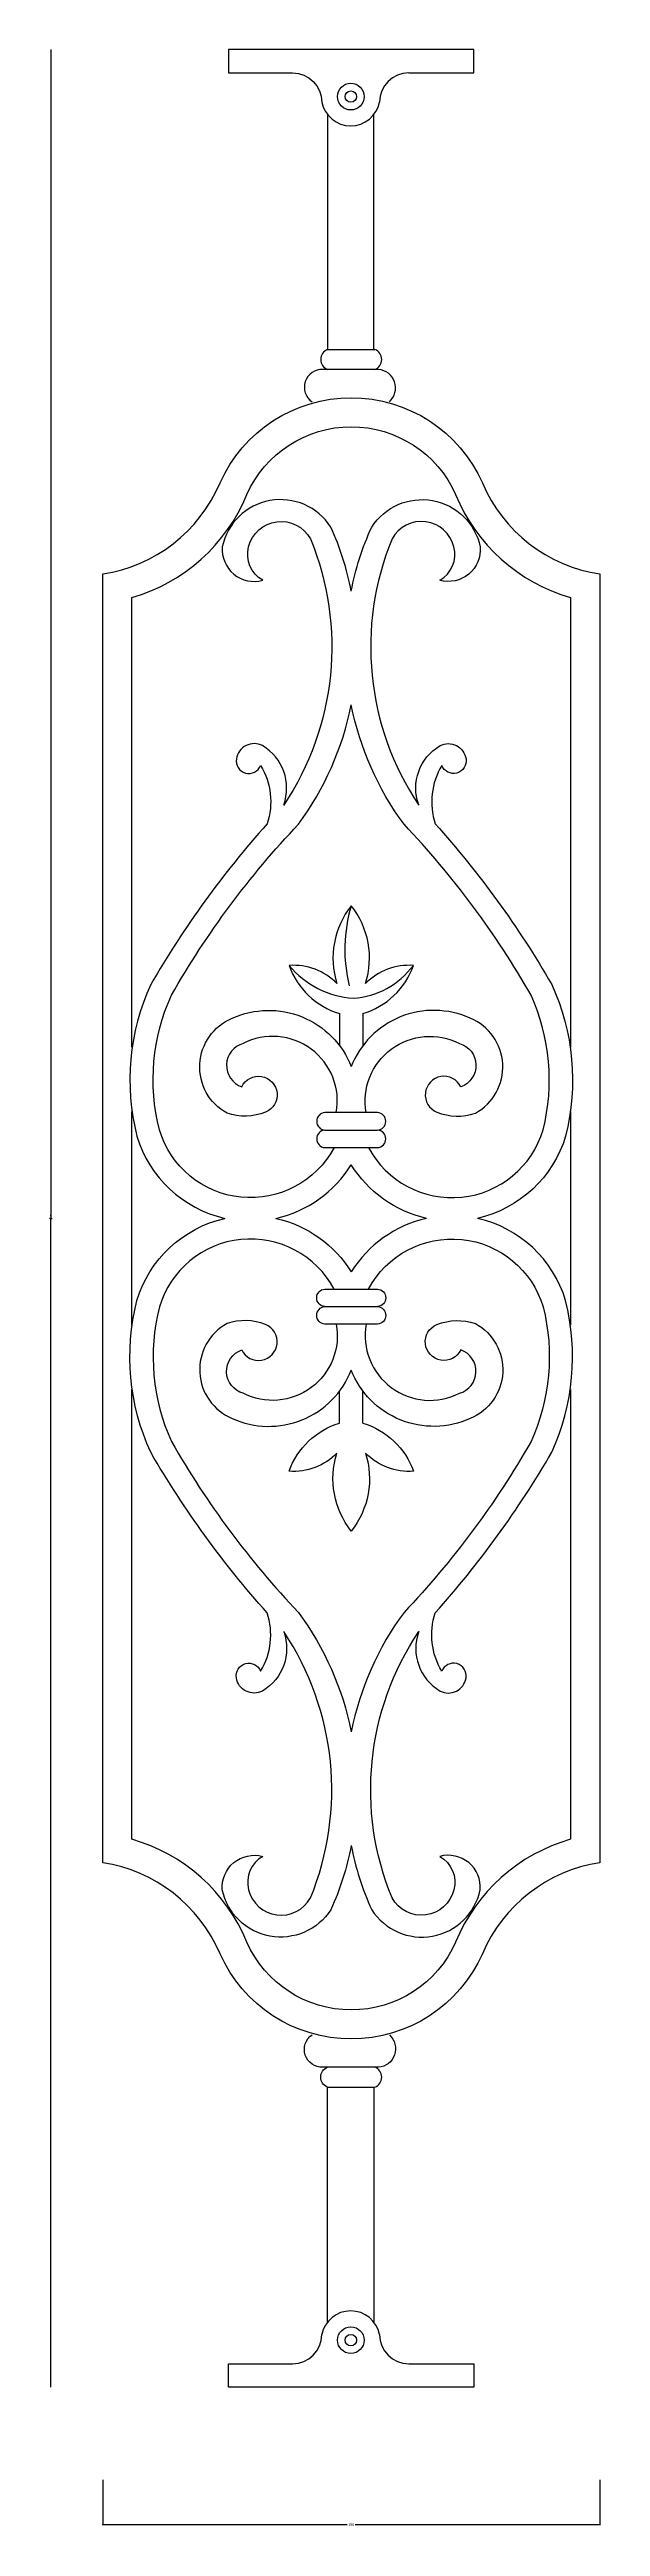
# Model space of a CAD drawing. Header units: metres. Extents: x 1526 to 1738, y 2510 to 3464.
import ezdxf

# ---------------------------------------------------------------- set-up
doc = ezdxf.new("R2010")
doc.units = ezdxf.units.M
for name, color, linetype in [('3', 3, 'Continuous'), ('4', 4, 'Continuous'), ('7', 7, 'Continuous')]:
    doc.layers.add(name, color=color, linetype=linetype)
doc.dimstyles.get("Standard").update_dxf_attribs({"dimtxt": 2.5, "dimasz": 2.5, "dimexe": 1.25, "dimexo": 0.625, "dimtad": 1, "dimcen": 2.5, "dimazin": 3, "dimtfac": 1, "dimtmove": 0, "dimatfit": 3})

# ---------------------------------------------------------------- blocks, each defined once
blk = doc.blocks.new('*D1')
for p, q in [((1526.23, 3463.69), (1526.23, 3013.69)), ((1525.98, 3013.69), (1525.73, 3013.69)), ((1526.23, 2563.69), (1526.23, 3013.69)), ((1526.23, 3013.69), (1526.23, 3013.69)), ((1526.48, 3013.69), (1526.73, 3013.69))]:
    blk.add_line(p, q)
at = {"layer": 'Defpoints'}
for p in [(1526.23, 3463.69), (1526.23, 3013.69), (1526.23, 2563.69)]:
    blk.add_point(p, dxfattribs=at)
at = {"layer": '3', "insert": (1526.23, 3014.815), "char_height": 1, "attachment_point": 5}
blk.add_mtext('0', dxfattribs=at)
blk = doc.blocks.new('*D2')
for p, q in [((1546.16, 2527.97), (1546.16, 2510.72)), ((1737.41, 2527.97), (1737.41, 2510.72)), ((1640.285, 2510.72), (1545.91, 2510.72)), ((1737.66, 2510.72), (1643.285, 2510.72))]:
    blk.add_line(p, q)
at = {"layer": 'Defpoints'}
for p in [(1546.16, 2527.97), (1737.41, 2527.97), (1737.41, 2510.72)]:
    blk.add_point(p, dxfattribs=at)
at = {"layer": '3', "insert": (1641.785, 2510.72), "char_height": 1, "attachment_point": 5}
blk.add_mtext('190', dxfattribs=at)

msp = doc.modelspace()

# ---------------------------------------------------------------- linework, layer by layer
at = {"layer": '3'}
for centre in [(1641.63, 3445.58), (1641.63, 2581.8)]:
    msp.add_circle(centre, 2.18, dxfattribs=at)
for centre, radius, start, end in [((1698.38, 3117.21), 59.05, 163.41, 193.74), ((1644.61, 3133.04), 34.6, 219.45, 266.64), ((1640.61, 3129.65), 31.22, 273.62, 323.43)]:
    msp.add_arc(centre, radius, start, end, dxfattribs=at)
at = {"layer": '4'}
for p, q in [((1632.7, 3348.19), (1650.87, 3348.19)), ((1637.29, 3092.54), (1637.29, 3080.19)), ((1646.29, 3092.54), (1646.29, 3080.19)), ((1637.29, 2934.84), (1637.29, 2947.19)), ((1646.29, 2934.84), (1646.29, 2947.19)), ((1632.7, 2679.19), (1650.87, 2679.19))]:
    msp.add_line(p, q, dxfattribs=at)
for points in [[(1663.97, 3454.69), (1688.97, 3454.69), (1688.97, 3463.69), (1594.61, 3463.69), (1594.61, 3454.69), (1619.2, 3454.69, -0.41), (1630.45, 3443.44)], [(1632.7, 3438.61), (1632.7, 3348.19, 0.69), (1632.7, 3340.49)], [(1656.45, 3328.09, 0.67), (1652.21, 3340.49), (1630.89, 3340.49, 0.76), (1626.77, 3328.03)], [(1557.41, 3079.55), (1557.41, 3252.76, 0.23), (1601.64, 3292.36, -0.65), (1681.94, 3292.36, 0.23), (1726.16, 3252.76), (1726.16, 3079.55)], [(1641.79, 3255.12, 0.06), (1633.93, 3279.85, 0.67), (1592.17, 3272.23, 0.52), (1607.72, 3259.35, -0.34), (1602.3, 3272.23, -0.68), (1626.09, 3275.34, -0.25), (1615.8, 3172.81)], [(1641.79, 3255.12, -0.06), (1649.65, 3279.85, -0.67), (1691.41, 3272.23, -0.52), (1675.86, 3259.35, 0.34), (1681.28, 3272.23, 0.68), (1657.49, 3275.34, 0.25), (1667.77, 3172.81)], [(1635.19, 3040.92, -0.67), (1567.99, 3047.77, -0.17), (1572.63, 3099.63, -0.06), (1621.48, 3165.42, 0.11), (1641.79, 3211.38)], [(1648.39, 3040.92, 0.67), (1715.59, 3047.77, 0.17), (1710.95, 3099.63, 0.06), (1662.1, 3165.42, -0.11), (1641.79, 3211.38)], [(1615.8, 3172.81, 0.36), (1607.62, 3195.69, 0.51), (1597.61, 3190.63, 0.9), (1606.94, 3188.05, -0.22), (1609.44, 3165.62)], [(1667.77, 3172.81, -0.36), (1675.96, 3195.69, -0.51), (1685.97, 3190.63, -0.9), (1676.64, 3188.05, 0.22), (1674.14, 3165.62)], [(1609.44, 3165.62, 0.05), (1564.63, 3103.77, 0.17), (1559.32, 3045.37, 0.27), (1593.18, 3013.69)], [(1674.14, 3165.62, -0.05), (1718.95, 3103.77, -0.17), (1724.26, 3045.37, -0.27), (1690.4, 3013.69)], [(1646.29, 3092.54, 0.24), (1665.69, 3111.06, 0.22), (1647.28, 3104.1, 0.25), (1641.79, 3134.06, 0.25), (1636.3, 3104.1, 0.22), (1617.89, 3111.06, 0.24), (1637.29, 3092.54)], [(1636.05, 3054.42, 0.62), (1600.19, 3081.04, 0.73), (1599.65, 3064.32, -1.46), (1608.83, 3054.58, -0.18), (1594.02, 3054.2, -0.63), (1596.01, 3090.73, -0.43), (1641.79, 3072.1)], [(1647.53, 3054.42, -0.62), (1683.39, 3081.04, -0.73), (1683.93, 3064.32, 1.46), (1674.75, 3054.58, 0.18), (1689.56, 3054.2, 0.63), (1687.57, 3090.73, 0.43), (1641.79, 3072.1)], [(1612.82, 3013.69, 0.2), (1641.79, 3034.34)], [(1670.76, 3013.69, -0.2), (1641.79, 3034.34)], [(1609.44, 2861.77, -0.05), (1564.63, 2923.61, -0.17), (1559.32, 2982.02, -0.27), (1593.18, 3013.69)], [(1612.82, 3013.69, -0.2), (1641.79, 2993.05)], [(1670.76, 3013.69, 0.2), (1641.79, 2993.05)], [(1674.14, 2861.77, 0.05), (1718.95, 2923.61, 0.17), (1724.26, 2982.02, 0.27), (1690.4, 3013.69)], [(1635.19, 2986.46, 0.67), (1567.99, 2979.62, 0.17), (1572.63, 2927.76, 0.06), (1621.48, 2861.96, -0.11), (1641.79, 2816.01)], [(1648.39, 2986.46, -0.67), (1715.59, 2979.62, -0.17), (1710.95, 2927.76, -0.06), (1662.1, 2861.96, 0.11), (1641.79, 2816.01)], [(1636.05, 2972.96, -0.62), (1600.19, 2946.34, -0.73), (1599.65, 2963.07, 1.46), (1608.83, 2972.8, 0.18), (1594.02, 2973.19, 0.63), (1596.01, 2936.65, 0.43), (1641.79, 2955.28)], [(1647.53, 2972.96, 0.62), (1683.39, 2946.34, 0.73), (1683.93, 2963.07, -1.46), (1674.75, 2972.8, -0.18), (1689.56, 2973.19, -0.63), (1687.57, 2936.65, -0.43), (1641.79, 2955.28)], [(1726.16, 2947.84), (1726.16, 2774.63, 0.23), (1681.94, 2735.02, -0.65), (1601.64, 2735.02, 0.23), (1557.41, 2774.63), (1557.41, 2947.84)], [(1646.29, 2934.84, -0.24), (1665.69, 2916.33, -0.22), (1647.28, 2923.29, -0.25), (1641.79, 2893.32, -0.25), (1636.3, 2923.29, -0.22), (1617.89, 2916.33, -0.24), (1637.29, 2934.84)], [(1615.8, 2854.58, -0.36), (1607.62, 2831.7, -0.51), (1597.61, 2836.76, -0.9), (1606.94, 2839.34, 0.22), (1609.44, 2861.77)], [(1667.77, 2854.58, 0.36), (1675.96, 2831.7, 0.51), (1685.97, 2836.76, 0.9), (1676.64, 2839.34, -0.22), (1674.14, 2861.77)], [(1641.79, 2772.26, -0.06), (1633.93, 2747.53, -0.67), (1592.17, 2755.15, -0.52), (1607.72, 2768.03, 0.34), (1602.3, 2755.15, 0.68), (1626.09, 2752.04, 0.25), (1615.8, 2854.58)], [(1641.79, 2772.26, 0.06), (1649.65, 2747.53, 0.67), (1691.41, 2755.15, 0.52), (1675.86, 2768.03, -0.34), (1681.28, 2755.15, -0.68), (1657.49, 2752.04, -0.25), (1667.77, 2854.58)], [(1656.45, 2699.29, -0.67), (1652.21, 2686.89), (1630.89, 2686.89, -0.76), (1626.77, 2699.36)], [(1632.7, 2588.78), (1632.7, 2679.19, -0.69), (1632.7, 2686.89)], [(1663.97, 2572.69), (1688.97, 2572.69), (1688.97, 2563.69), (1594.61, 2563.69), (1594.61, 2572.69), (1619.2, 2572.69, 0.41), (1630.45, 2583.94)]]:
    msp.add_lwpolyline(points, format="xyb", dxfattribs=at)
for points in [[(1650.47, 3348.19), (1650.47, 3438.61)], [(1557.41, 2972.57), (1557.41, 3054.82)], [(1726.16, 3054.82), (1726.16, 2972.57)], [(1650.47, 2679.19), (1650.47, 2588.78)]]:
    msp.add_lwpolyline(points, dxfattribs=at)
for points in [[(1737.41, 3261.79), (1737.41, 2765.6, 0.26), (1692.27, 2730.56, -0.65), (1591.31, 2730.56, 0.26), (1546.16, 2765.6), (1546.16, 3261.79, 0.26), (1591.31, 3296.82, -0.65), (1692.27, 3296.82, 0.26)], [(1631.64, 3040.92), (1651.94, 3040.92, 0.93), (1651.94, 3047.67, 0.93), (1651.94, 3054.42), (1631.64, 3054.42, 0.93), (1631.64, 3047.67, 0.93)], [(1631.64, 2986.46), (1651.94, 2986.46, -0.93), (1651.94, 2979.71, -0.93), (1651.94, 2972.96), (1631.64, 2972.96, -0.93), (1631.64, 2979.71, -0.93)]]:
    msp.add_lwpolyline(points, format="xyb", close=True, dxfattribs=at)
for centre in [(1641.63, 3445.58), (1641.63, 2581.8)]:
    msp.add_circle(centre, 5.15, dxfattribs=at)
for centre, radius, start, end in [((1663.97, 3443.44), 11.25, 90, 180), ((1641.59, 3445.69), 11.36, 191.4, 348.6), ((1649.41, 3344.34), 4.12, 290.84, 69.16), ((1649.41, 2683.04), 4.12, 290.84, 69.16), ((1641.59, 2581.7), 11.36, 11.4, 168.6), ((1663.97, 2583.94), 11.25, 180, 270)]:
    msp.add_arc(centre, radius, start, end, dxfattribs=at)
at = {"layer": '7'}
for p, q in [((1631.64, 3047.67), (1651.94, 3047.67)), ((1631.64, 2979.71), (1651.94, 2979.71))]:
    msp.add_line(p, q, dxfattribs=at)

# ---------------------------------------------------------------- dimensions: what is measured, and where the dimension line sits
at = {"layer": '3'}
dim = msp.add_linear_dim(base=(1526.23, 3013.69), p1=(1526.23, 3463.69), p2=(1526.23, 2563.69), dimstyle='Standard', dxfattribs=at)
dim.commit()
dim.dimension.update_dxf_attribs({"geometry": '*D1', "text_midpoint": (1526.23, 3014.815)})
dim = msp.add_linear_dim(base=(1737.41, 2510.72), p1=(1737.41, 2527.97), p2=(1546.16, 2527.97), text='190', dimstyle='Standard', dxfattribs=at)
dim.commit()
dim.dimension.update_dxf_attribs({"geometry": '*D2', "text_midpoint": (1641.785, 2510.72)})

doc.saveas('drawing.dxf')
